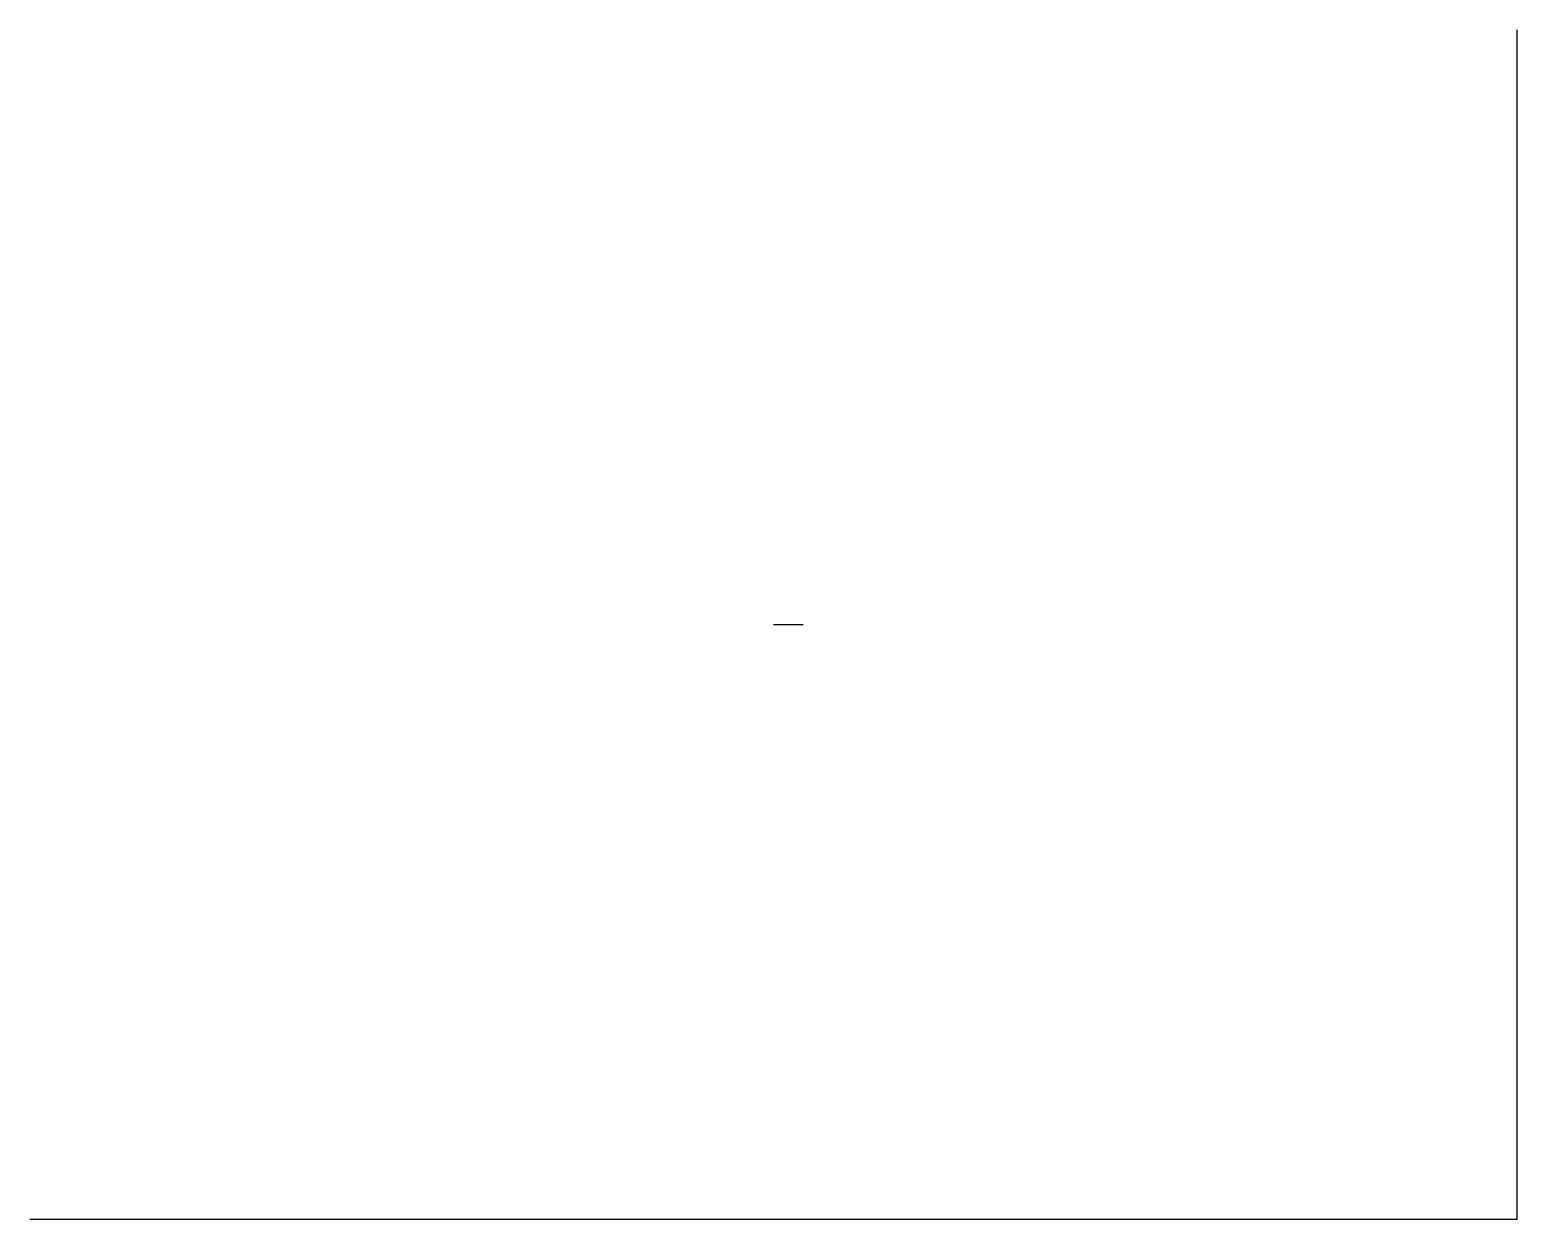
# Model space of a CAD drawing. Header units: metres. Extents: x 0 to 1000, y 0 to 800.
import ezdxf

# ---------------------------------------------------------------- set-up
doc = ezdxf.new("R2010")
doc.units = ezdxf.units.M
doc.layers.add('BEAM', color=7, linetype='Continuous')
doc.layers.add('Q3_LAYER', color=5, linetype='Continuous')

# ---------------------------------------------------------------- blocks, each defined once
blk = doc.blocks.new('Q3_BLOCK')
at = {"layer": 'Q3_LAYER'}
blk.add_line((0, 0), (20, 0), dxfattribs=at)

msp = doc.modelspace()

# ---------------------------------------------------------------- linework, layer by layer
at = {"layer": 'BEAM', "color": 7}
for p, q in [((1000, 0), (1000, 800)), ((0, 0), (1000, 0))]:
    msp.add_line(p, q, dxfattribs=at)

# ---------------------------------------------------------------- block references
msp.add_blockref('Q3_BLOCK', (500, 400))

doc.saveas('drawing.dxf')
